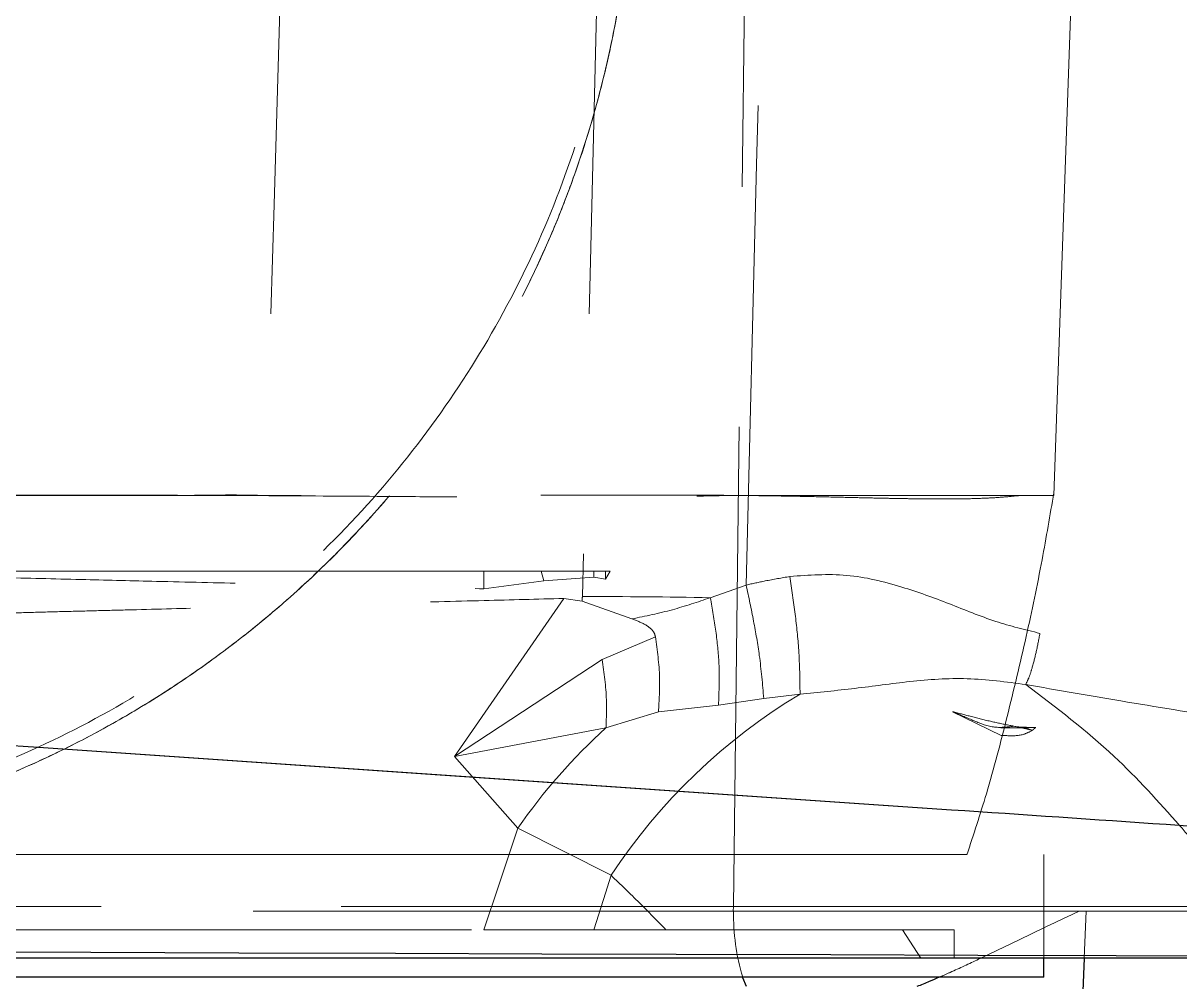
# Model space of a CAD drawing. Header units: millimetres. Extents: x 126 to 938, y 244 to 707.
# Drawn here: x 713.56 to 716.621, y 558.15 to 560.688 of the extents above; entities that cross this region are included whole.
import ezdxf

# ---------------------------------------------------------------- set-up
doc = ezdxf.new("R2010")
doc.units = ezdxf.units.MM
doc.linetypes.add('HIDDEN', pattern=[1.905, 1.27, -0.635])

msp = doc.modelspace()

# ---------------------------------------------------------------- linework, layer by layer
at = {"color": 7, "linetype": 'HIDDEN', "lineweight": 18}
for p, q in [((715.4398, 558.3494), (715.4737, 561.1873)), ((716.2876, 559.4372), (716.3487, 561.1873)), ((716.2876, 559.4373), (715.4288, 559.4373)), ((716.1999, 559.4373), (716.2876, 559.4373)), ((714.9304, 559.2373), (712.8516, 559.2373)), ((714.7787, 559.2373), (712.8516, 559.2373)), ((715.0698, 559.2373), (714.7787, 559.2373)), ((714.7787, 559.2373), (714.7787, 559.1902)), ((714.9378, 559.2115), (714.9304, 559.2373)), ((714.9304, 559.2373), (715.113, 559.2373)), ((715.1014, 559.2373), (715.0698, 559.2373)), ((715.0698, 559.2373), (715.0698, 559.2207)), ((715.113, 559.2373), (715.1014, 559.2157)), ((715.1014, 559.2157), (715.1014, 559.2373)), ((715.1014, 559.2373), (715.113, 559.2373)), ((714.7787, 559.1902), (714.9378, 559.2115)), ((715.0698, 559.2207), (714.9378, 559.2115)), ((715.1014, 559.2157), (715.0698, 559.2207)), ((715.4733, 559.2002), (715.3784, 559.1666)), ((714.9905, 559.1646), (714.7017, 558.7467)), ((715.0395, 559.1572), (714.9905, 559.1646)), ((715.171, 559.1106), (715.0395, 559.1572)), ((715.2331, 559.0632), (715.0922, 559.003)), ((715.0922, 559.003), (714.7017, 558.7467)), ((715.4, 558.8819), (715.5199, 558.8998)), ((715.5199, 558.8998), (715.6159, 558.9116)), ((715.1022, 558.8224), (715.2412, 558.8642)), ((715.2412, 558.8642), (715.4, 558.8819)), ((716.0197, 558.865), (716.1484, 558.8015)), ((716.1812, 558.8263), (716.1905, 558.8246)), ((716.1905, 558.8246), (716.2395, 558.8232)), ((714.7017, 558.7467), (715.1022, 558.8224)), ((716.147, 558.8222), (716.2222, 558.8222)), ((716.1627, 558.8015), (716.1484, 558.8015)), ((714.7017, 558.7467), (714.8692, 558.5568)), ((714.8692, 558.5568), (715.1158, 558.4319)), ((712.4737, 558.4873), (716.2612, 558.4873)), ((716.2612, 558.2123), (716.2612, 558.4873)), ((715.4389, 558.3373), (708.25, 558.3373)), ((708.6862, 558.3494), (715.4398, 558.3494)), ((715.4397, 558.3373), (708.6862, 558.3373)), ((715.4389, 558.3373), (715.4398, 558.3494)), ((716.8799, 558.3373), (715.4389, 558.3373)), ((716.3545, 558.3373), (715.4397, 558.3373)), ((715.4398, 558.3494), (716.876, 558.3494)), ((716.3728, 558.3373), (716.3545, 558.3373)), ((716.3728, 558.3373), (716.3679, 558.2123)), ((716.8667, 558.3373), (716.3728, 558.3373)), ((709.2547, 558.2873), (714.7787, 558.2873)), ((709.6666, 558.2873), (716.0237, 558.2873)), ((715.0698, 558.2873), (714.7787, 558.2873)), ((715.0698, 558.2873), (715.2611, 558.2873)), ((715.887, 558.2873), (715.2611, 558.2873)), ((715.9353, 558.2123), (715.887, 558.2873)), ((716.0237, 558.2123), (716.0237, 558.2873)), ((710.0587, 558.2123), (716.0235, 558.2123)), ((715.9353, 558.2123), (716.81, 558.2123)), ((712.4737, 558.1623), (716.2612, 558.1623))]:
    msp.add_line(p, q, dxfattribs=at)
at = {"color": 7, "linetype": 'Continuous', "lineweight": 25}
for p, q in [((713.6004, 558.7698), (713.0728, 558.8052)), ((716.0168, 558.6047), (713.6004, 558.7698)), ((718.3884, 558.2123), (710.3039, 558.2123)), ((716.2612, 558.1623), (716.2612, 558.2123)), ((716.3679, 558.2123), (716.3636, 558.1037)), ((716.2612, 558.1623), (713.4745, 558.1623))]:
    msp.add_line(p, q, dxfattribs=at)
at = {"color": 7, "linetype": 'HIDDEN', "lineweight": 18, "flags": 128}
for points in [[(714.2533, 561.1873), (714.2239, 560.2073), (714.2008, 559.4373)], [(715.0888, 561.1873), (715.0614, 560.0575), (715.0398, 559.1698)], [(715.4733, 559.2002), (715.5008, 560.313), (715.5225, 561.1873)], [(714.8692, 558.5568), (714.8185, 558.4059), (714.7787, 558.2873)], [(715.0698, 558.2873), (715.0955, 558.3682), (715.1158, 558.4319)]]:
    msp.add_lwpolyline(points, dxfattribs=at)
at = {"color": 7, "linetype": 'Continuous', "lineweight": 25, "flags": 128}
for points in [[(716.0168, 558.6047), (714.6636, 558.6971), (713.6004, 558.7698)], [(717.4207, 558.2155), (717.1198, 558.2165), (716.797, 558.2175), (716.4524, 558.2186), (716.086, 558.2198), (715.6977, 558.221), (715.2877, 558.2223), (714.9328, 558.2235), (714.5451, 558.2247), (714.1307, 558.226), (713.7391, 558.2272), (713.3325, 558.2285), (712.9428, 558.2296)], [(715.4739, 558.1373), (715.4648, 558.1605), (715.4642, 558.1623)]]:
    msp.add_lwpolyline(points, dxfattribs=at)
at = {"color": 7, "linetype": 'HIDDEN', "lineweight": 18}
for centre, radius, start, end in [((712.4737, 561.1873), 5.5, 270, 90), ((712.4737, 561.1873), 5.5, 270, 90), ((712.4737, 561.1873), 5.9354, 272.00007, 357.99993), ((712.4737, 561.1873), 5.95, 271.99999, 358.00001), ((712.4737, 561.1872), 5.95, 271.99993, 358.00007), ((715.0376, 540.7518), 18.418, 88.93977, 89.99312), ((716.4222, 557.5704), 1.5649, 121.013, 146.6008), ((716.17, 557.6504), 1.5855, 132.3335, 145.1288), ((716.0113, 558.3279), 0.5716, 179.0605, 196.8427)]:
    msp.add_arc(centre, radius, start, end, dxfattribs=at)
for points, knots in [([(715.1737, 561.1877), (715.1726, 561.129), (715.1704, 561.0109), (715.1523, 560.8335), (715.126, 560.6739), (715.0939, 560.5313), (715.059, 560.4048), (715.0165, 560.2761), (714.9669, 560.1478), (714.909, 560.0184), (714.8413, 559.8863), (714.7669, 559.7596), (714.6903, 559.6438), (714.6082, 559.5318), (714.5068, 559.4076), (714.3787, 559.2703), (714.2366, 559.1392), (714.0988, 559.0291), (713.9609, 558.9318), (713.8174, 558.8431), (713.6619, 558.7607), (713.4485, 558.6645), (713.1701, 558.5711), (712.823, 558.5003), (712.5895, 558.4916), (712.4737, 558.4873)], [0, 0, 0, 0, 0.041535, 0.083542, 0.126021, 0.15593, 0.186865, 0.218829, 0.25182, 0.284108, 0.319087, 0.356755, 0.388016, 0.417253, 0.455023, 0.501325, 0.550052, 0.591622, 0.626033, 0.66942, 0.710885, 0.750427, 0.834945, 0.918136, 1, 1, 1, 1]), ([(715.1737, 561.1873), (715.1712, 561.0995), (715.1662, 560.9226), (715.1262, 560.6623), (715.0621, 560.4033), (714.9842, 560.1854), (714.9004, 559.9995), (714.8181, 559.8437), (714.731, 559.7029), (714.6357, 559.5675), (714.5258, 559.4288), (714.3944, 559.286), (714.2576, 559.1582), (714.1367, 559.0585), (714.0214, 558.9735), (713.9023, 558.8946), (713.7744, 558.8196), (713.641, 558.7512), (713.4694, 558.6747), (713.2555, 558.5982), (712.9962, 558.5342), (712.7351, 558.4945), (712.5605, 558.4897), (712.4737, 558.4873)], [0, 0, 0, 0, 0.062052, 0.125158, 0.185866, 0.250609, 0.288542, 0.330085, 0.375236, 0.40553, 0.447234, 0.500345, 0.542655, 0.579609, 0.611203, 0.64392, 0.680696, 0.716029, 0.749918, 0.813588, 0.876492, 0.938629, 1, 1, 1, 1]), ([(712.652, 558.53), (712.7637, 558.5415), (712.9862, 558.5642), (713.3113, 558.6508), (713.623, 558.774), (713.9167, 558.9357), (714.188, 559.1324), (714.4324, 559.361), (714.6465, 559.6183), (714.8268, 559.9004), (714.9705, 560.2027), (715.0744, 560.5211), (715.1404, 560.8508), (715.1484, 561.0748), (715.1524, 561.1873)], [0, 0, 0, 0, 0.083838, 0.166939, 0.250413, 0.333831, 0.416736, 0.500268, 0.583257, 0.666208, 0.749798, 0.83271, 0.916013, 1, 1, 1, 1]), ([(713.3242, 555.9427), (713.4, 555.9561), (713.5551, 555.9836), (713.7906, 556.0384), (714.0239, 556.1031), (714.2483, 556.1763), (714.4691, 556.2586), (714.701, 556.3568), (714.9627, 556.4832), (715.2436, 556.6395), (715.5367, 556.8281), (715.8193, 557.0382), (716.0789, 557.26), (716.2891, 557.4644), (716.462, 557.6507), (716.5732, 557.7816), (716.6492, 557.8764), (716.6896, 557.9281), (716.7301, 557.9814), (716.7706, 558.0361), (716.8112, 558.0924), (716.8551, 558.1552), (716.9059, 558.2302), (716.9665, 558.3234), (717.0361, 558.4361), (717.1134, 558.5691), (717.1967, 558.7233), (717.2987, 558.929), (717.4057, 559.1737), (717.5058, 559.4424), (717.5908, 559.7108), (717.6617, 559.983), (717.7201, 560.2633), (717.7464, 560.4471), (717.7592, 560.5365)], [0, 0, 0, 0, 0.033674, 0.068946, 0.10582, 0.139632, 0.172255, 0.20898, 0.249812, 0.299457, 0.349625, 0.402272, 0.453508, 0.499002, 0.530557, 0.564763, 0.574161, 0.583741, 0.593502, 0.603445, 0.61357, 0.623876, 0.636985, 0.653208, 0.672544, 0.694992, 0.720552, 0.749221, 0.795531, 0.837364, 0.874724, 0.918717, 0.960475, 1, 1, 1, 1]), ([(717.7488, 560.4726), (717.7305, 560.349), (717.6887, 560.0673), (717.5757, 559.6388), (717.4204, 559.1921), (717.2285, 558.767), (717.0044, 558.3662), (716.7505, 557.9924), (716.4701, 557.6474), (716.1334, 557.2989), (715.7344, 556.9599), (715.2706, 556.6454), (714.7871, 556.386), (714.2908, 556.1826), (713.8177, 556.0352), (713.507, 555.9775), (713.3682, 555.9517)], [0, 0, 0, 0, 0.055568, 0.126608, 0.196696, 0.265763, 0.333769, 0.40069, 0.466522, 0.531278, 0.615982, 0.698907, 0.780096, 0.859549, 0.937235, 1, 1, 1, 1]), ([(718.3663, 560.215), (718.33, 560.0275), (718.2573, 559.6524), (718.0802, 559.1062), (717.8552, 558.5782), (717.5794, 558.074), (717.2561, 557.5982), (716.8881, 557.1551), (716.4786, 556.7488), (716.0462, 556.3959), (715.5985, 556.0942), (715.1359, 555.8379), (714.6396, 555.6192), (714.1146, 555.444), (713.573, 555.3204), (713.0249, 555.2436), (712.6575, 555.234), (712.4737, 555.2293)], [0, 0, 0, 0, 0.068199, 0.136432, 0.204715, 0.273056, 0.341471, 0.409974, 0.478574, 0.54729, 0.609103, 0.671276, 0.736055, 0.80262, 0.86875, 0.934351, 1, 1, 1, 1]), ([(713.4379, 559.4374), (713.5098, 559.4377), (713.6681, 559.4384), (713.9256, 559.4379), (714.2204, 559.4368), (714.4925, 559.4349), (714.7232, 559.4333), (714.8963, 559.4327), (715.0521, 559.4328), (715.1913, 559.4335), (715.3151, 559.4349), (715.3925, 559.4365), (715.4288, 559.4373)], [0, 0, 0, 0, 0.108379, 0.238576, 0.387957, 0.552629, 0.648636, 0.735478, 0.813552, 0.883322, 0.945294, 1, 1, 1, 1]), ([(713.4623, 559.4283), (713.4633, 559.4299), (713.4662, 559.4344), (713.4776, 559.436), (713.4931, 559.4374), (713.5204, 559.4372), (713.5569, 559.437), (713.6066, 559.4369), (713.6543, 559.4371), (713.7021, 559.4373), (713.7473, 559.4373), (713.7978, 559.4372), (713.8488, 559.4371), (713.9054, 559.4371), (713.9689, 559.4371), (714.0428, 559.438), (714.1206, 559.439), (714.1736, 559.4379), (714.2008, 559.4373)], [0, 0, 0, 0, 0.007424, 0.021101, 0.042583, 0.072353, 0.13053, 0.190685, 0.273568, 0.323726, 0.38397, 0.456526, 0.528, 0.590648, 0.685364, 0.785172, 0.89004, 1, 1, 1, 1]), ([(716.1999, 559.4373), (716.1847, 559.4358), (716.1543, 559.4327), (716.1081, 559.43), (716.0574, 559.4284), (715.9981, 559.4279), (715.941, 559.4283), (715.8883, 559.429), (715.8418, 559.4299), (715.7887, 559.431), (715.7252, 559.4325), (715.6668, 559.4339), (715.6079, 559.4352), (715.5538, 559.4361), (715.483, 559.4371), (715.4006, 559.4378), (715.3056, 559.4383), (715.207, 559.4384), (715.0957, 559.4383), (714.9896, 559.438), (714.8789, 559.4378), (714.7585, 559.4379), (714.6556, 559.438), (714.5872, 559.4382), (714.5722, 559.4382), (714.5681, 559.4382), (714.5548, 559.4382), (714.5307, 559.4382), (714.4956, 559.4382), (714.4618, 559.4382), (714.4295, 559.4381), (714.3973, 559.4381), (714.3623, 559.4379), (714.3241, 559.4377), (714.2833, 559.4375), (714.2422, 559.4371), (714.2146, 559.4372), (714.2008, 559.4373)], [0, 0, 0, 0, 0.022943, 0.045854, 0.069443, 0.099052, 0.134829, 0.155038, 0.17821, 0.204627, 0.23458, 0.273595, 0.29229, 0.322909, 0.354755, 0.398626, 0.446524, 0.497285, 0.546496, 0.61349, 0.656562, 0.712488, 0.794272, 0.810837, 0.815207, 0.816759, 0.816947, 0.835227, 0.852824, 0.869718, 0.885893, 0.901333, 0.917998, 0.938386, 0.958579, 0.979303, 1, 1, 1, 1]), ([(716.0574, 558.4861), (716.0751, 558.5398), (716.1146, 558.6605), (716.1653, 558.8538), (716.2143, 559.0604), (716.256, 559.2579), (716.2774, 559.3852), (716.2874, 559.4442)], [0, 0, 0, 0, 0.171986, 0.386258, 0.607403, 0.817845, 1, 1, 1, 1]), ([(712.8516, 559.2373), (712.9151, 559.2355), (713.0536, 559.2317), (713.2746, 559.226), (713.5025, 559.2201), (713.7175, 559.2146), (713.9301, 559.2094), (714.1515, 559.2042), (714.3795, 559.199), (714.5883, 559.1943), (714.7179, 559.1915), (714.7787, 559.1902)], [0, 0, 0, 0, 0.098787, 0.215684, 0.344076, 0.453488, 0.550512, 0.674993, 0.798158, 0.905465, 1, 1, 1, 1]), ([(715.5892, 559.2228), (715.5673, 559.2191), (715.5285, 559.2125), (715.4901, 559.2039), (715.4733, 559.2002)], [0, 0, 0, 0, 0.564067, 1, 1, 1, 1]), ([(716.2506, 559.0723), (716.2113, 559.0819), (716.1295, 559.1019), (716.0106, 559.1518), (715.8812, 559.1986), (715.7396, 559.2338), (715.6394, 559.2265), (715.5892, 559.2228)], [0, 0, 0, 0, 0.176838, 0.368436, 0.56291, 0.780778, 1, 1, 1, 1]), ([(715.5892, 559.2228), (715.594, 559.1896), (715.6033, 559.1249), (715.6144, 559.0212), (715.6154, 558.9505), (715.6159, 558.9116)], [0, 0, 0, 0, 0.322225, 0.627168, 1, 1, 1, 1]), ([(715.4733, 559.2002), (715.48, 559.1684), (715.4931, 559.1065), (715.5105, 559.0065), (715.5166, 558.9378), (715.5199, 558.8998)], [0, 0, 0, 0, 0.3204715, 0.6240159, 1, 1, 1, 1]), ([(708.9248, 559.0058), (708.9422, 559.0063), (708.9868, 559.0074), (709.0688, 559.0096), (709.1807, 559.0125), (709.3227, 559.0162), (709.4946, 559.0207), (709.6671, 559.0252), (709.8352, 559.0297), (709.9947, 559.0339), (710.1706, 559.0385), (710.3877, 559.0442), (710.6505, 559.0511), (710.9629, 559.0592), (711.2238, 559.066), (711.4278, 559.0714), (711.5698, 559.0751), (711.7256, 559.0792), (711.895, 559.0836), (712.0781, 559.0884), (712.2663, 559.0933), (712.4493, 559.0981), (712.6169, 559.1025), (712.767, 559.1064), (712.9112, 559.1102), (713.0448, 559.1137), (713.1635, 559.1168), (713.2625, 559.1194), (713.3517, 559.1217), (713.4406, 559.1241), (713.5279, 559.1263), (713.6134, 559.1286), (713.6971, 559.1308), (713.7791, 559.1329), (713.9035, 559.1361), (714.0662, 559.1404), (714.2929, 559.1463), (714.5294, 559.1525), (714.7703, 559.1589), (714.9205, 559.1628), (714.9905, 559.1646)], [0, 0, 0, 0, 0.008606, 0.022089, 0.040526, 0.063946, 0.092323, 0.125579, 0.149219, 0.17549, 0.204471, 0.236214, 0.28287, 0.334428, 0.390717, 0.411904, 0.435316, 0.460984, 0.48892, 0.519115, 0.551531, 0.581994, 0.609636, 0.634403, 0.656273, 0.680927, 0.700475, 0.714981, 0.729918, 0.744581, 0.758963, 0.773061, 0.786869, 0.800382, 0.813598, 0.848389, 0.880878, 0.925713, 0.965352, 1, 1, 1, 1]), ([(715.0398, 559.1698), (715.0397, 559.1674), (715.0396, 559.1633), (715.0395, 559.1591), (715.0395, 559.1572)], [0, 0, 0, 0, 0.5597685, 1, 1, 1, 1]), ([(715.3784, 559.1666), (715.3451, 559.1554), (715.2772, 559.1324), (715.2069, 559.118), (715.171, 559.1106)], [0, 0, 0, 0, 0.4889655, 1, 1, 1, 1]), ([(715.3784, 559.1666), (715.3835, 559.137), (715.3937, 559.0793), (715.4039, 558.9842), (715.4014, 558.9188), (715.4, 558.8819)], [0, 0, 0, 0, 0.3148517, 0.6143426, 1, 1, 1, 1]), ([(715.171, 559.1106), (715.1835, 559.1059), (715.2032, 559.0986), (715.223, 559.0839), (715.231, 559.0722), (715.2324, 559.0661), (715.2331, 559.0632)], [0, 0, 0, 0, 0.488294, 0.772065, 0.889931, 1, 1, 1, 1]), ([(716.2506, 559.0723), (716.2476, 559.0562), (716.2418, 559.0253), (716.2316, 558.9858), (716.2226, 558.9564), (716.2157, 558.9424), (716.213, 558.9368)], [0, 0, 0, 0, 0.346686, 0.668871, 0.867269, 1, 1, 1, 1]), ([(723.7237, 558.5847), (723.6334, 558.587), (723.4665, 558.5913), (723.2368, 558.5974), (723.0483, 558.6024), (722.8671, 558.6074), (722.6939, 558.6124), (722.5148, 558.6177), (722.3499, 558.6227), (722.1849, 558.6277), (722.0139, 558.6332), (721.8853, 558.6368), (721.8013, 558.6387), (721.7676, 558.6396), (721.7383, 558.6404), (721.7155, 558.641), (721.7019, 558.6414), (721.6862, 558.6418), (721.6371, 558.6431), (721.5395, 558.6457), (721.4081, 558.6491), (721.2755, 558.6527), (721.16, 558.6558), (721.0508, 558.6589), (720.9629, 558.6615), (720.8911, 558.6637), (720.8347, 558.6654), (720.7669, 558.6676), (720.6926, 558.6699), (720.6176, 558.6724), (720.5565, 558.6744), (720.5146, 558.6759), (720.4928, 558.6767), (720.4775, 558.6774), (720.4226, 558.6807), (720.3119, 558.6856), (720.1836, 558.6909), (720.0682, 558.6953), (719.9745, 558.6989), (719.8643, 558.703), (719.7291, 558.708), (719.5723, 558.7137), (719.4092, 558.7197), (719.2606, 558.7253), (719.1406, 558.7299), (719.037, 558.7339), (718.9384, 558.7381), (718.8328, 558.7427), (718.679, 558.7494), (718.4856, 558.7589), (718.2582, 558.7667), (718.034, 558.7882), (717.7706, 558.8294), (717.4264, 558.8805), (717.029, 558.9434), (716.6257, 559.0082), (716.3729, 559.0514), (716.2506, 559.0723)], [0, 0, 0, 0, 0.036132, 0.066773, 0.091923, 0.111582, 0.139256, 0.161258, 0.183259, 0.205261, 0.227262, 0.251703, 0.256731, 0.260889, 0.265179, 0.26846, 0.269989, 0.270652, 0.274718, 0.289655, 0.309711, 0.327284, 0.342701, 0.355962, 0.370953, 0.377884, 0.384722, 0.393518, 0.404994, 0.414476, 0.423523, 0.429452, 0.431248, 0.432269, 0.435575, 0.453227, 0.476612, 0.486923, 0.499431, 0.514136, 0.531038, 0.553531, 0.57692, 0.596315, 0.613036, 0.624924, 0.637796, 0.652534, 0.667187, 0.699391, 0.729988, 0.758194, 0.7894, 0.836621, 0.897409, 0.950342, 1, 1, 1, 1]), ([(715.2331, 559.0632), (715.2381, 559.0274), (715.2472, 558.9613), (715.2431, 558.8947), (715.2412, 558.8642)], [0, 0, 0, 0, 0.541691, 1, 1, 1, 1]), ([(715.0922, 559.003), (715.0972, 558.9675), (715.1057, 558.9075), (715.1033, 558.8471), (715.1022, 558.8224)], [0, 0, 0, 0, 0.592209, 1, 1, 1, 1]), ([(715.6159, 558.9116), (715.6643, 558.9162), (715.7613, 558.9255), (715.9078, 558.9466), (716.0596, 558.9574), (716.1614, 558.9437), (716.213, 558.9368)], [0, 0, 0, 0, 0.24293, 0.487231, 0.740538, 1, 1, 1, 1]), ([(716.621, 558.5632), (716.5647, 558.6262), (716.4412, 558.7643), (716.2934, 558.876), (716.213, 558.9368)], [0, 0, 0, 0, 0.456229, 1, 1, 1, 1]), ([(716.213, 558.9368), (716.2969, 558.9222), (716.4736, 558.8915), (716.7505, 558.8465), (717.0313, 558.803), (717.3197, 558.76), (717.6148, 558.7174), (717.916, 558.675), (718.1549, 558.6473), (718.3256, 558.6435), (718.4406, 558.6396), (718.5579, 558.6361), (718.6777, 558.6325), (718.7998, 558.6291), (718.9242, 558.6257), (719.056, 558.6222), (719.2669, 558.6168), (719.5374, 558.61), (719.8431, 558.6033), (720.0975, 558.5983), (720.2977, 558.5947), (720.5075, 558.5918), (720.7451, 558.5872), (721.0245, 558.5833), (721.2931, 558.5804), (721.5394, 558.5783), (721.778, 558.5763), (721.9873, 558.5745), (722.1759, 558.5706), (722.3339, 558.5676), (722.4933, 558.5645), (722.6511, 558.5614), (722.8087, 558.5583), (723.0374, 558.5537), (723.3419, 558.5474), (723.5953, 558.5415), (723.7237, 558.5386)], [0, 0, 0, 0, 0.0339158, 0.071421, 0.1117197, 0.1470732, 0.1875371, 0.2304652, 0.2682241, 0.2831791, 0.2984497, 0.3140352, 0.3299353, 0.3461492, 0.362676, 0.3795162, 0.3986558, 0.4466873, 0.4872614, 0.5204147, 0.54803, 0.5669913, 0.6040038, 0.6426338, 0.6782874, 0.7109747, 0.740705, 0.7733416, 0.7943055, 0.8158489, 0.8362709, 0.8577803, 0.8787034, 0.8990419, 0.9488616, 1, 1, 1, 1]), ([(716.0197, 558.865), (716.0375, 558.8573), (716.0726, 558.8422), (716.1259, 558.8199), (716.1631, 558.8242), (716.1812, 558.8263)], [0, 0, 0, 0, 0.346154, 0.680957, 1, 1, 1, 1]), ([(716.2395, 558.8232), (716.2299, 558.8228), (716.2059, 558.8218), (716.1659, 558.8295), (716.1178, 558.8395), (716.0685, 558.8523), (716.0353, 558.8609), (716.0197, 558.865)], [0, 0, 0, 0, 0.128408, 0.319289, 0.541548, 0.785341, 1, 1, 1, 1]), ([(716.1905, 558.8246), (716.1985, 558.823), (716.2121, 558.8204), (716.2255, 558.8171), (716.231, 558.8158)], [0, 0, 0, 0, 0.5915031, 1, 1, 1, 1]), ([(716.231, 558.8158), (716.223, 558.8116), (716.2019, 558.8004), (716.1777, 558.8011), (716.1627, 558.8015)], [0, 0, 0, 0, 0.378124, 1, 1, 1, 1]), ([(716.2395, 558.8232), (716.2378, 558.8218), (716.2349, 558.8195), (716.2322, 558.8169), (716.231, 558.8158)], [0, 0, 0, 0, 0.5754, 1, 1, 1, 1]), ([(716.81, 558.2123), (716.8112, 558.2159), (716.814, 558.2242), (716.8133, 558.2435), (716.8051, 558.2838), (716.7721, 558.3596), (716.7214, 558.4383), (716.6659, 558.5107), (716.6364, 558.5452), (716.621, 558.5632)], [0, 0, 0, 0, 0.027827, 0.064058, 0.139514, 0.329691, 0.666413, 0.825736, 1, 1, 1, 1]), ([(713.3699, 558.4873), (713.498, 558.4873), (713.748, 558.4873), (714.1138, 558.4873), (714.4589, 558.4873), (714.7792, 558.4873), (715.0703, 558.4873), (715.3287, 558.4873), (715.5513, 558.4873), (715.7358, 558.4873), (715.8763, 558.4873), (715.98, 558.4873), (716.0278, 558.4873), (716.0695, 558.4873), (715.9869, 558.4873), (715.9375, 558.4873), (715.7978, 558.4873), (715.6384, 558.4873), (715.4299, 558.4873), (715.1872, 558.4873), (714.9093, 558.4873), (714.6008, 558.4873), (714.3557, 558.4873), (714.1835, 558.4873), (714.0934, 558.4873), (714.0082, 558.4873), (713.9218, 558.4873), (713.8285, 558.4873), (713.7303, 558.4873), (713.6463, 558.4873), (713.5775, 558.4873), (713.5165, 558.4873), (713.4317, 558.4873), (713.3324, 558.4873), (713.255, 558.4873), (713.2185, 558.4873)], [0, 0, 0, 0, 0.069538, 0.135752, 0.198642, 0.256936, 0.309642, 0.356759, 0.397173, 0.430662, 0.456496, 0.474592, 0.484526, 0.486296, 0.492656, 0.507141, 0.529751, 0.559947, 0.597252, 0.641667, 0.692161, 0.748013, 0.809221, 0.825245, 0.841543, 0.858116, 0.871543, 0.88843, 0.908775, 0.924864, 0.934089, 0.946105, 0.957965, 0.980179, 1, 1, 1, 1]), ([(715.1158, 558.4319), (715.141, 558.4076), (715.1902, 558.3603), (715.2379, 558.3112), (715.2611, 558.2873)], [0, 0, 0, 0, 0.51131, 1, 1, 1, 1]), ([(716.3545, 558.3373), (716.3245, 558.323), (716.2654, 558.295), (716.1769, 558.2521), (716.0931, 558.212), (716.0288, 558.1817), (715.9939, 558.1664), (715.9844, 558.1623)], [0, 0, 0, 0, 0.24321, 0.479445, 0.720704, 0.923602, 1, 1, 1, 1])]:
    msp.add_open_spline(points, degree=3, knots=knots, dxfattribs=at)
at = {"color": 7, "linetype": 'Continuous', "lineweight": 25}
for points, knots in [([(717.3074, 558.5164), (717.0665, 558.5329), (716.6363, 558.5624), (716.2061, 558.5918), (716.0168, 558.6047)], [0, 0, 0, 0, 0.559998, 1, 1, 1, 1]), ([(716.7978, 558.2123), (716.7722, 558.168), (716.6968, 558.0378), (716.5849, 557.88), (716.49, 557.7752), (716.4617, 557.744)], [0, 0, 0, 0, 0.265884, 0.7814, 1, 1, 1, 1]), ([(716.4619, 557.7482), (716.4783, 557.7662), (716.5507, 557.8455), (716.6644, 557.9984), (716.7483, 558.1411), (716.7902, 558.2123)], [0, 0, 0, 0, 0.12857, 0.565278, 1, 1, 1, 1]), ([(715.9844, 558.1623), (715.9755, 558.1583), (715.956, 558.1496), (715.9362, 558.1416), (715.9253, 558.1373)], [0, 0, 0, 0, 0.451941, 1, 1, 1, 1])]:
    msp.add_open_spline(points, degree=3, knots=knots, dxfattribs=at)

doc.saveas('drawing.dxf')
